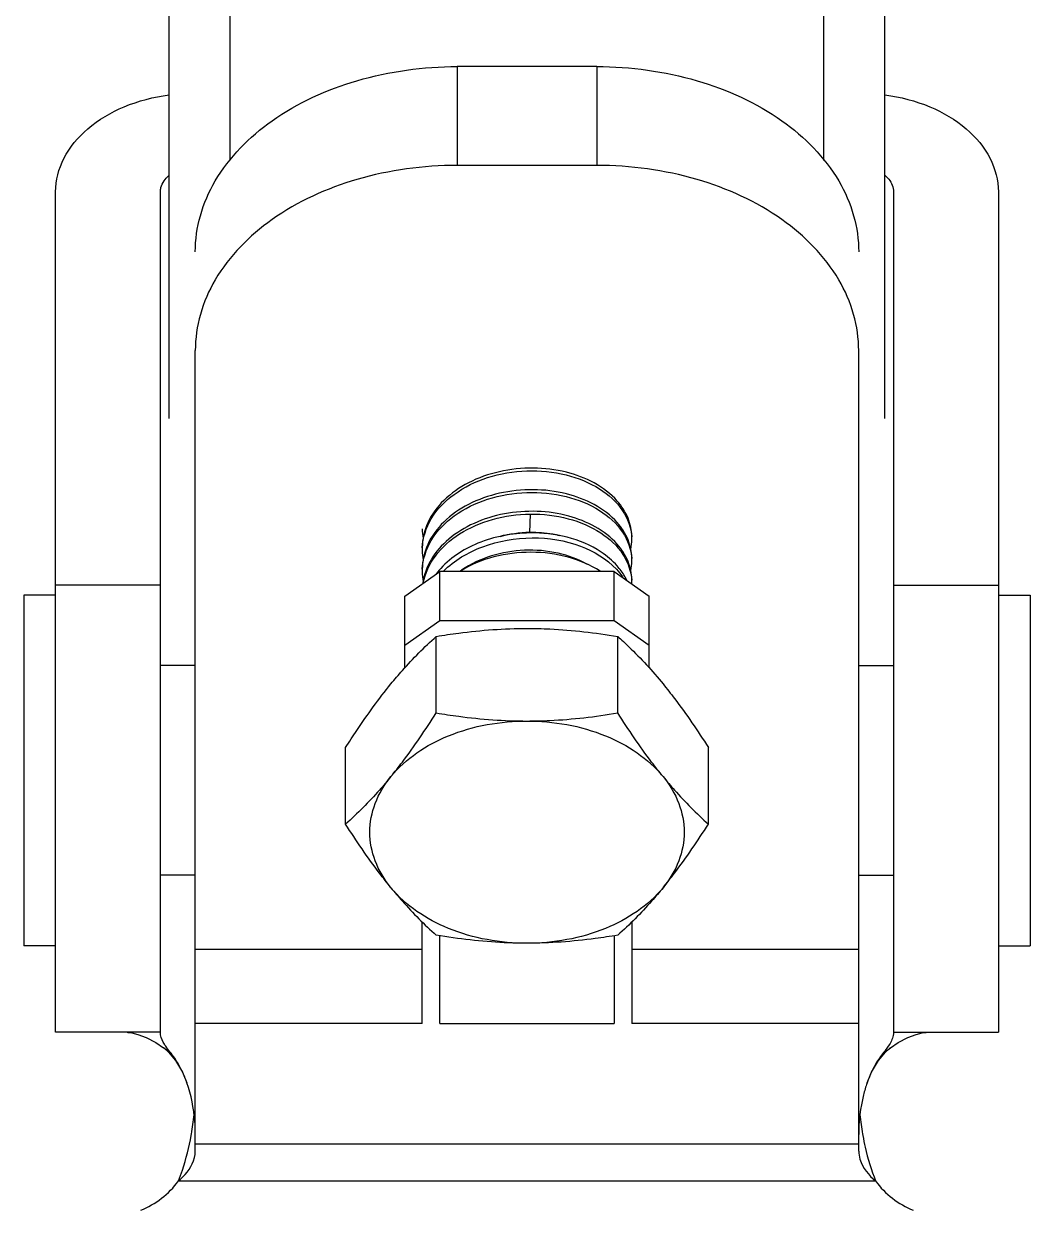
# Model space of a CAD drawing. Extents: x 1382187 to 1725648, y 860327 to 1571294.
# Drawn here: x 1529653 to 1530124, y 1228072 to 1228627 of the extents above; entities that cross this region are included whole.
import ezdxf

# ---------------------------------------------------------------- set-up
doc = ezdxf.new("R2010")
doc.units = 0
doc.header["$LTSCALE"] = 1000
doc.header["$MEASUREMENT"] = 0

msp = doc.modelspace()

# ---------------------------------------------------------------- linework, layer by layer
for p, q in [((1529720.63, 1228442.35), (1529720.63, 1231012.72)), ((1530055.91, 1228442.35), (1530055.91, 1231012.72)), ((1529749.25, 1228563.24), (1529749.25, 1230728.27)), ((1530027.29, 1228563.24), (1530027.29, 1230728.27)), ((1529855.56, 1228607.15), (1529855.56, 1228560.89)), ((1529920.98, 1228607.15), (1529855.56, 1228607.15)), ((1529920.98, 1228607.15), (1529920.98, 1228560.89)), ((1529920.98, 1228560.89), (1529855.56, 1228560.89)), ((1529667.48, 1228154.89), (1529667.48, 1228548.51)), ((1529716.54, 1228154.89), (1529716.54, 1228548.51)), ((1530060, 1228548.51), (1530060, 1228154.89)), ((1530109.06, 1228548.51), (1530109.06, 1228154.89)), ((1529732.9, 1228099.17), (1529732.9, 1228474.15)), ((1530043.64, 1228099.17), (1530043.64, 1228474.15)), ((1529889.72, 1228397.62), (1529889.49, 1228388.96)), ((1529889.49, 1228388.96), (1529889.49, 1228388.76)), ((1529831.03, 1228359.16), (1529847.38, 1228370.72)), ((1529847.38, 1228347.59), (1529847.38, 1228370.72)), ((1529929.16, 1228370.72), (1529847.38, 1228370.72)), ((1529929.16, 1228347.59), (1529929.16, 1228370.72)), ((1529929.16, 1228370.72), (1529945.51, 1228359.16)), ((1529716.54, 1228364.29), (1529667.48, 1228364.29)), ((1530060, 1228364.29), (1530109.06, 1228364.29)), ((1529667.48, 1228359.64), (1529652.52, 1228359.64)), ((1529652.52, 1228359.64), (1529652.52, 1228195.46)), ((1529831.03, 1228325.57), (1529831.03, 1228359.16)), ((1529945.51, 1228325.57), (1529945.51, 1228359.16)), ((1530109.06, 1228359.64), (1530124.02, 1228359.64)), ((1530124.02, 1228359.64), (1530124.02, 1228195.46)), ((1529847.38, 1228347.59), (1529831.03, 1228336.03)), ((1529929.16, 1228347.59), (1529847.38, 1228347.59)), ((1529945.51, 1228336.03), (1529929.16, 1228347.59)), ((1529845.78, 1228304.44), (1529845.78, 1228340.3)), ((1529930.76, 1228304.44), (1529930.76, 1228340.3)), ((1529732.9, 1228326.62), (1529716.54, 1228326.62)), ((1530043.64, 1228326.62), (1530060, 1228326.62)), ((1529803.29, 1228252.39), (1529803.29, 1228288.25)), ((1529973.25, 1228252.39), (1529973.25, 1228288.25)), ((1529732.9, 1228228.49), (1529716.54, 1228228.49)), ((1530043.64, 1228228.49), (1530060, 1228228.49)), ((1529839.21, 1228158.98), (1529839.21, 1228206.54)), ((1529937.34, 1228206.54), (1529937.34, 1228158.97)), ((1529667.48, 1228195.46), (1529652.52, 1228195.46)), ((1529847.38, 1228159), (1529847.38, 1228200.12)), ((1529929.16, 1228200.11), (1529929.16, 1228159)), ((1530109.06, 1228195.46), (1530124.02, 1228195.46)), ((1529839.21, 1228193.71), (1529732.9, 1228193.71)), ((1530043.64, 1228193.71), (1529937.34, 1228193.71)), ((1529839.21, 1228158.98), (1529732.9, 1228158.98)), ((1529847.38, 1228159), (1529929.16, 1228159)), ((1530043.64, 1228158.98), (1529937.34, 1228158.98)), ((1529716.54, 1228154.89), (1529667.48, 1228154.89)), ((1530060, 1228154.89), (1530109.06, 1228154.89)), ((1529721.76, 1228144.78), (1529718.07, 1228147.59)), ((1530054.78, 1228144.78), (1530058.47, 1228147.59)), ((1529732.9, 1228102.62), (1530043.64, 1228102.62)), ((1529724.98, 1228085.28), (1530051.56, 1228085.28))]:
    msp.add_line(p, q)
for points in [[(1529700.93, 1228154.89), (1529701.36, 1228154.87), (1529703.1, 1228154.62), (1529706.02, 1228153.88), (1529709.89, 1228152.43), (1529714.37, 1228150.1), (1529718.07, 1228147.59)], [(1530058.47, 1228147.59), (1530062.17, 1228150.1), (1530066.65, 1228152.43), (1530070.52, 1228153.88), (1530073.44, 1228154.62), (1530075.18, 1228154.87), (1530075.61, 1228154.89)], [(1529718.08, 1228147.58), (1529720.37, 1228145.57), (1529723.69, 1228141.64), (1529726.89, 1228136.24), (1529728.97, 1228131.22)], [(1530047.57, 1228131.22), (1530049.67, 1228136.27), (1530052.88, 1228141.68), (1530056.21, 1228145.61), (1530058.46, 1228147.58)]]:
    msp.add_lwpolyline(points)
for centre, radius, start, end in [((1529866.31, 1228390.74), 27.1, 180.0292, 189.5017), ((1529890.54, 1228330.84), 58.13, 90.8014, 91.0371), ((1529890.55, 1228319.59), 69.18, 90.6833, 90.8601), ((1529914.73, 1228385.68), 22.61, 348.6111, 359.9514), ((1529915.06, 1228385.66), 22.28, 0.0023, 3.2047), ((1529866.02, 1228380.6), 26.81, 177.3319, 179.9985), ((1529866.31, 1228380.62), 27.1, 180.0287, 189.4225), ((1529914.73, 1228375.56), 22.6, 348.6704, 359.952), ((1529915.06, 1228375.54), 22.28, 0.0022, 3.2052), ((1529866.02, 1228370.48), 26.81, 177.3322, 179.9985), ((1529866.31, 1228370.5), 27.1, 180.029, 189.4615), ((1529874.9, 1228347.12), 36.87, 139.3761, 142.4805), ((1529915.06, 1228365.42), 22.28, 0.0022, 3.2058), ((1529915.11, 1228365.42), 22.22, 358.8477, 359.9998), ((1529743.31, 1228164.84), 29.33, 213.7883, 214.1887), ((1530033.23, 1228164.84), 29.33, 325.8113, 326.2117), ((1529609.52, 1228128.63), 123.44, 350.0279, 354.2491), ((1530167.03, 1228128.63), 123.45, 185.7566, 189.9721), ((1529608.14, 1228128.83), 124.83, 349.7299, 350.0443), ((1530168.4, 1228128.83), 124.83, 189.9557, 190.2701), ((1529692.01, 1228109.45), 40.89, 292.0243, 323.7485), ((1530084.53, 1228109.45), 40.89, 216.2515, 247.9757)]:
    msp.add_arc(centre, radius, start, end)
for points, knots in [([(1529732.9, 1228520.41), (1529732.9, 1228526.11), (1529734.55, 1228537.76), (1529744.46, 1228560.45), (1529768.94, 1228584.94), (1529809.1, 1228602.99), (1529839.76, 1228607.15), (1529855.56, 1228607.15)], [0, 0, 0, 0, 0.103597, 0.210948, 0.445697, 0.712571, 1, 1, 1, 1]), ([(1529920.98, 1228607.15), (1529936.78, 1228607.15), (1529967.44, 1228602.99), (1530007.6, 1228584.94), (1530032.08, 1228560.45), (1530041.99, 1228537.76), (1530043.64, 1228526.11), (1530043.64, 1228520.41)], [0, 0, 0, 0, 0.287429, 0.554303, 0.789052, 0.896403, 1, 1, 1, 1]), ([(1529667.48, 1228548.51), (1529667.48, 1228553.88), (1529670.46, 1228565.3), (1529682.38, 1228579.31), (1529699.77, 1228589.44), (1529713.41, 1228592.97), (1529720.6, 1228593.94)], [0, 0, 0, 0, 0.213346, 0.447987, 0.712108, 1, 1, 1, 1]), ([(1530055.94, 1228593.94), (1530063.13, 1228592.97), (1530076.77, 1228589.44), (1530094.16, 1228579.31), (1530106.08, 1228565.3), (1530109.06, 1228553.88), (1530109.06, 1228548.51)], [0, 0, 0, 0, 0.287892, 0.552013, 0.786654, 1, 1, 1, 1]), ([(1529855.56, 1228560.89), (1529839.76, 1228560.89), (1529809.1, 1228556.73), (1529768.94, 1228538.68), (1529744.46, 1228514.19), (1529734.55, 1228491.5), (1529732.9, 1228479.85), (1529732.9, 1228474.15)], [0, 0, 0, 0, 0.287429, 0.554303, 0.789052, 0.896403, 1, 1, 1, 1]), ([(1530043.64, 1228474.15), (1530043.64, 1228479.85), (1530041.99, 1228491.5), (1530032.08, 1228514.19), (1530007.6, 1228538.68), (1529967.44, 1228556.73), (1529936.78, 1228560.89), (1529920.98, 1228560.89)], [0, 0, 0, 0, 0.103597, 0.210948, 0.445697, 0.712571, 1, 1, 1, 1]), ([(1529716.54, 1228548.51), (1529716.54, 1228549.2), (1529716.91, 1228552.12), (1529718.82, 1228554.68), (1529720.55, 1228556.09)], [0, 0, 0, 0, 0.236834, 1, 1, 1, 1]), ([(1530055.99, 1228556.09), (1530056.61, 1228555.58), (1530058.72, 1228553.58), (1530060, 1228550.62), (1530060, 1228548.51)], [0, 0, 0, 0, 0.274002, 1, 1, 1, 1]), ([(1529930.51, 1228403.71), (1529924.48, 1228410.55), (1529910.63, 1228417.39), (1529891.11, 1228419.71), (1529875.37, 1228418.07), (1529860.91, 1228412.99), (1529849.09, 1228404.83), (1529841.14, 1228394.19), (1529839.21, 1228385.84), (1529839.21, 1228381.87)], [0, 0, 0, 0, 0.241317, 0.379461, 0.520014, 0.655792, 0.781306, 0.894819, 1, 1, 1, 1]), ([(1529839.23, 1228381.85), (1529839.45, 1228386.56), (1529842.72, 1228396.47), (1529854.11, 1228407.98), (1529869.93, 1228415.6), (1529888.11, 1228418.64), (1529906.29, 1228416.88), (1529922.11, 1228410.57), (1529933.62, 1228400.41), (1529937.06, 1228391.23), (1529937.3, 1228386.91)], [0, 0, 0, 0, 0.109411, 0.23076, 0.366309, 0.510386, 0.653207, 0.784895, 0.899597, 1, 1, 1, 1]), ([(1529930.52, 1228393.59), (1529924.49, 1228400.42), (1529910.64, 1228407.27), (1529891.12, 1228409.59), (1529875.38, 1228407.96), (1529860.92, 1228402.87), (1529849.09, 1228394.72), (1529841.14, 1228384.07), (1529839.21, 1228375.72), (1529839.21, 1228371.75)], [0, 0, 0, 0, 0.241302, 0.379446, 0.520006, 0.655788, 0.781304, 0.89482, 1, 1, 1, 1]), ([(1529839.23, 1228371.73), (1529839.45, 1228376.44), (1529842.72, 1228386.35), (1529854.11, 1228397.87), (1529869.93, 1228405.48), (1529888.11, 1228408.52), (1529906.29, 1228406.76), (1529922.11, 1228400.45), (1529933.62, 1228390.29), (1529937.06, 1228381.11), (1529937.3, 1228376.79)], [0, 0, 0, 0, 0.109411, 0.23076, 0.366314, 0.510391, 0.653213, 0.784895, 0.899597, 1, 1, 1, 1]), ([(1529937.34, 1228386.92), (1529937.34, 1228389.89), (1529936.06, 1228396.08), (1529932.62, 1228401.33), (1529930.51, 1228403.71)], [0, 0, 0, 0, 0.48237, 1, 1, 1, 1]), ([(1529930.52, 1228383.47), (1529924.74, 1228390.02), (1529911.62, 1228396.74), (1529892.95, 1228399.39), (1529877.74, 1228398.27), (1529863.52, 1228393.92), (1529851.52, 1228386.65), (1529842.87, 1228376.96), (1529839.97, 1228369.1), (1529839.45, 1228365.25)], [0, 0, 0, 0, 0.238806, 0.375378, 0.515068, 0.651187, 0.778286, 0.893865, 1, 1, 1, 1]), ([(1529839.69, 1228365.38), (1529840.54, 1228369.89), (1529844.86, 1228379.01), (1529856.66, 1228389.29), (1529872.19, 1228395.94), (1529883.79, 1228397.55), (1529889.72, 1228397.62)], [0, 0, 0, 0, 0.215857, 0.456017, 0.721227, 1, 1, 1, 1]), ([(1529889.72, 1228397.62), (1529895.73, 1228397.69), (1529907.36, 1228396.34), (1529922.68, 1228389.94), (1529933.77, 1228379.88), (1529937.06, 1228370.9), (1529937.3, 1228366.67)], [0, 0, 0, 0, 0.291821, 0.560232, 0.794326, 1, 1, 1, 1]), ([(1529937.34, 1228376.81), (1529937.34, 1228379.77), (1529936.06, 1228385.96), (1529932.62, 1228391.2), (1529930.52, 1228393.59)], [0, 0, 0, 0, 0.482394, 1, 1, 1, 1]), ([(1529889.51, 1228388.76), (1529881.26, 1228388.64), (1529865.48, 1228385.7), (1529851.76, 1228376.77), (1529846.92, 1228371.12)], [0, 0, 0, 0, 0.525716, 1, 1, 1, 1]), ([(1529849.12, 1228370.79), (1529854.22, 1228375.91), (1529867.69, 1228383.84), (1529890.5, 1228387.72), (1529912.79, 1228384.27), (1529925.64, 1228376.65), (1529930.16, 1228371.74)], [0, 0, 0, 0, 0.245715, 0.512956, 0.773315, 1, 1, 1, 1]), ([(1529930.53, 1228373.34), (1529928.34, 1228375.83), (1529916.86, 1228385.43), (1529901.2, 1228388.9), (1529889.72, 1228388.76)], [0, 0, 0, 0, 0.224306, 1, 1, 1, 1]), ([(1529903.7, 1228387.43), (1529902.58, 1228387.7), (1529897.99, 1228388.65), (1529893.27, 1228389.01), (1529889.73, 1228388.96)], [0, 0, 0, 0, 0.245441, 1, 1, 1, 1]), ([(1529922.53, 1228370.81), (1529917.98, 1228373.78), (1529907.35, 1228378.26), (1529884.61, 1228381.16), (1529866.55, 1228376.82), (1529856.79, 1228370.72)], [0, 0, 0, 0, 0.237857, 0.495496, 1, 1, 1, 1]), ([(1529916.57, 1228373.96), (1529912.33, 1228376.43), (1529902.56, 1228380), (1529882.08, 1228381.71), (1529866.09, 1228377.13), (1529857.62, 1228371.3)], [0, 0, 0, 0, 0.239537, 0.497847, 1, 1, 1, 1]), ([(1529937.34, 1228366.69), (1529937.34, 1228369.65), (1529936.06, 1228375.84), (1529932.62, 1228381.08), (1529930.52, 1228383.47)], [0, 0, 0, 0, 0.482388, 1, 1, 1, 1]), ([(1529934.97, 1228366.71), (1529934.69, 1228367.3), (1529933.45, 1228369.65), (1529931.86, 1228371.82), (1529930.53, 1228373.34)], [0, 0, 0, 0, 0.243018, 1, 1, 1, 1]), ([(1529824.53, 1228318.03), (1529826.28, 1228320.17), (1529832.92, 1228328), (1529840.19, 1228335.29), (1529845.78, 1228340.3)], [0, 0, 0, 0, 0.268858, 1, 1, 1, 1]), ([(1529845.78, 1228340.3), (1529849.27, 1228340.87), (1529863.34, 1228342.98), (1529877.58, 1228344.05), (1529888.27, 1228344.05)], [0, 0, 0, 0, 0.248681, 1, 1, 1, 1]), ([(1529888.27, 1228344.05), (1529891.85, 1228344.05), (1529906.08, 1228343.71), (1529920.25, 1228342.03), (1529930.76, 1228340.3)], [0, 0, 0, 0, 0.251248, 1, 1, 1, 1]), ([(1529930.76, 1228340.3), (1529932.54, 1228338.7), (1529940.07, 1228331.73), (1529947.03, 1228324.13), (1529952.01, 1228318.03)], [0, 0, 0, 0, 0.2325, 1, 1, 1, 1]), ([(1529803.29, 1228288.25), (1529805.01, 1228290.93), (1529811.7, 1228301.13), (1529818.83, 1228311.05), (1529824.53, 1228318.03)], [0, 0, 0, 0, 0.261287, 1, 1, 1, 1]), ([(1529952.01, 1228318.03), (1529953.84, 1228315.79), (1529961.36, 1228306.19), (1529968.22, 1228296.08), (1529973.25, 1228288.25)], [0, 0, 0, 0, 0.237123, 1, 1, 1, 1]), ([(1529824.53, 1228274.66), (1529826.36, 1228276.9), (1529833.89, 1228286.5), (1529840.74, 1228296.61), (1529845.78, 1228304.44)], [0, 0, 0, 0, 0.237123, 1, 1, 1, 1]), ([(1529845.78, 1228304.44), (1529849.27, 1228303.86), (1529863.34, 1228301.75), (1529877.58, 1228300.68), (1529888.27, 1228300.68)], [0, 0, 0, 0, 0.248681, 1, 1, 1, 1]), ([(1529888.27, 1228300.68), (1529891.85, 1228300.68), (1529906.08, 1228301.02), (1529920.25, 1228302.7), (1529930.76, 1228304.44)], [0, 0, 0, 0, 0.251248, 1, 1, 1, 1]), ([(1529952.01, 1228274.66), (1529950.18, 1228276.9), (1529942.65, 1228286.5), (1529935.8, 1228296.61), (1529930.76, 1228304.44)], [0, 0, 0, 0, 0.237123, 1, 1, 1, 1]), ([(1529824.53, 1228274.66), (1529831.49, 1228283.18), (1529852.1, 1228296.62), (1529875.79, 1228300.68), (1529888.27, 1228300.68)], [0, 0, 0, 0, 0.468341, 1, 1, 1, 1]), ([(1529888.27, 1228300.68), (1529900.75, 1228300.68), (1529924.44, 1228296.62), (1529945.05, 1228283.18), (1529952.01, 1228274.66)], [0, 0, 0, 0, 0.531659, 1, 1, 1, 1]), ([(1529824.53, 1228274.66), (1529822.79, 1228272.52), (1529816.15, 1228264.69), (1529808.88, 1228257.4), (1529803.29, 1228252.39)], [0, 0, 0, 0, 0.268858, 1, 1, 1, 1]), ([(1529824.53, 1228222.62), (1529821.47, 1228226.38), (1529816.49, 1228234.6), (1529813.79, 1228248.64), (1529816.49, 1228262.68), (1529821.47, 1228270.91), (1529824.53, 1228274.66)], [0, 0, 0, 0, 0.257487, 0.5, 0.742513, 1, 1, 1, 1]), ([(1529952.01, 1228274.66), (1529953.75, 1228272.52), (1529960.39, 1228264.69), (1529967.66, 1228257.4), (1529973.25, 1228252.39)], [0, 0, 0, 0, 0.268858, 1, 1, 1, 1]), ([(1529952.01, 1228274.66), (1529955.07, 1228270.91), (1529960.05, 1228262.68), (1529962.75, 1228248.64), (1529960.05, 1228234.6), (1529955.07, 1228226.38), (1529952.01, 1228222.62)], [0, 0, 0, 0, 0.257487, 0.5, 0.742513, 1, 1, 1, 1]), ([(1529824.53, 1228222.62), (1529822.7, 1228224.86), (1529815.18, 1228234.46), (1529808.32, 1228244.57), (1529803.29, 1228252.39)], [0, 0, 0, 0, 0.237123, 1, 1, 1, 1]), ([(1529952.01, 1228222.62), (1529953.84, 1228224.86), (1529961.36, 1228234.46), (1529968.22, 1228244.57), (1529973.25, 1228252.39)], [0, 0, 0, 0, 0.237123, 1, 1, 1, 1]), ([(1529824.53, 1228222.62), (1529826.28, 1228220.48), (1529832.92, 1228212.65), (1529840.19, 1228205.36), (1529845.78, 1228200.35)], [0, 0, 0, 0, 0.268858, 1, 1, 1, 1]), ([(1529888.27, 1228196.6), (1529875.79, 1228196.6), (1529852.1, 1228200.67), (1529831.49, 1228214.1), (1529824.53, 1228222.62)], [0, 0, 0, 0, 0.531659, 1, 1, 1, 1]), ([(1529952.01, 1228222.62), (1529945.05, 1228214.1), (1529924.44, 1228200.67), (1529900.75, 1228196.6), (1529888.27, 1228196.6)], [0, 0, 0, 0, 0.468341, 1, 1, 1, 1]), ([(1529952.01, 1228222.62), (1529950.26, 1228220.48), (1529943.62, 1228212.65), (1529936.35, 1228205.36), (1529930.76, 1228200.35)], [0, 0, 0, 0, 0.268858, 1, 1, 1, 1]), ([(1529888.27, 1228196.6), (1529884.7, 1228196.6), (1529870.47, 1228196.94), (1529856.29, 1228198.62), (1529845.78, 1228200.35)], [0, 0, 0, 0, 0.251248, 1, 1, 1, 1]), ([(1529930.76, 1228200.35), (1529927.27, 1228199.78), (1529913.2, 1228197.67), (1529898.96, 1228196.6), (1529888.27, 1228196.6)], [0, 0, 0, 0, 0.248681, 1, 1, 1, 1]), ([(1529718.94, 1228148.53), (1529718.57, 1228149.08), (1529717.36, 1228151), (1529716.54, 1228153.27), (1529716.54, 1228154.89)], [0, 0, 0, 0, 0.289589, 1, 1, 1, 1]), ([(1530060, 1228154.89), (1530060, 1228154.38), (1530059.75, 1228152.09), (1530058.59, 1228150.01), (1530057.6, 1228148.53)], [0, 0, 0, 0, 0.222245, 1, 1, 1, 1]), ([(1529721.76, 1228144.78), (1529721.51, 1228145.09), (1529720.57, 1228146.26), (1529719.66, 1228147.45), (1529719.05, 1228148.36)], [0, 0, 0, 0, 0.26918, 1, 1, 1, 1]), ([(1530057.49, 1228148.36), (1530057.3, 1228148.07), (1530056.43, 1228146.85), (1530055.51, 1228145.67), (1530054.78, 1228144.78)], [0, 0, 0, 0, 0.231104, 1, 1, 1, 1]), ([(1529728.97, 1228131.22), (1529728.49, 1228132.61), (1529726.62, 1228137.38), (1529724.07, 1228141.94), (1529721.76, 1228144.78)], [0, 0, 0, 0, 0.285604, 1, 1, 1, 1]), ([(1530054.78, 1228144.78), (1530054.1, 1228143.94), (1530051.09, 1228139.78), (1530048.91, 1228135.05), (1530047.57, 1228131.22)], [0, 0, 0, 0, 0.210146, 1, 1, 1, 1]), ([(1529732.9, 1228106.99), (1529732.9, 1228109.1), (1529732.57, 1228117.3), (1529730.98, 1228125.47), (1529728.97, 1228131.22)], [0, 0, 0, 0, 0.257456, 1, 1, 1, 1]), ([(1530047.57, 1228131.22), (1530046.92, 1228129.37), (1530044.59, 1228121.49), (1530043.64, 1228113.23), (1530043.64, 1228106.99)], [0, 0, 0, 0, 0.239548, 1, 1, 1, 1]), ([(1529724.98, 1228085.28), (1529725.65, 1228086.94), (1529728.18, 1228093.88), (1529729.98, 1228101.08), (1529730.98, 1228106.58)], [0, 0, 0, 0, 0.242689, 1, 1, 1, 1]), ([(1530045.57, 1228106.58), (1530045.9, 1228104.72), (1530047.38, 1228097.49), (1530049.52, 1228090.38), (1530051.56, 1228085.28)], [0, 0, 0, 0, 0.255037, 1, 1, 1, 1]), ([(1529724.98, 1228085.28), (1529726.09, 1228086.2), (1529729.96, 1228089.9), (1529732.9, 1228095.2), (1529732.9, 1228099.17)], [0, 0, 0, 0, 0.266, 1, 1, 1, 1]), ([(1530043.64, 1228099.17), (1530043.64, 1228097.92), (1530044.64, 1228092.49), (1530048.35, 1228087.95), (1530051.56, 1228085.28)], [0, 0, 0, 0, 0.231026, 1, 1, 1, 1])]:
    msp.add_open_spline(points, degree=3, knots=knots)
for points in [[(1529889.49, 1228388.96), (1529884.8, 1228388.87), (1529880.07, 1228388.22), (1529875.54, 1228387)], [(1529930.16, 1228371.74), (1529931.19, 1228370.63), (1529932.15, 1228369.43), (1529933, 1228368.18)]]:
    msp.add_open_spline(points, degree=3)

doc.saveas('drawing.dxf')
